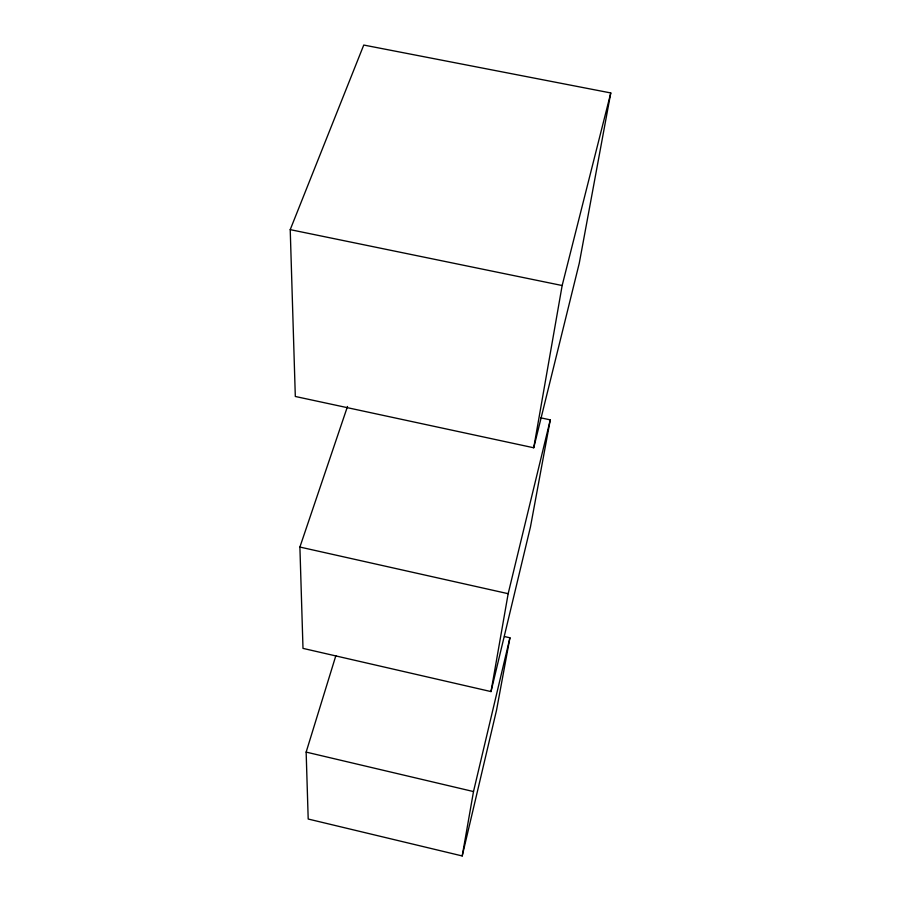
<?xml version="1.0" encoding="UTF-8"?>
<svg xmlns="http://www.w3.org/2000/svg" width="901" height="901" viewBox="0 0 901 901"><rect width="100%" height="100%" fill="white"/><g stroke="black" fill="none" stroke-linecap="round" stroke-linejoin="round"><path stroke-width="1.35" d="M335.859 655.669L306.149 752.098L308.198 819.032L462.213 855.95L473.498 791.562L509.932 637.784L504.459 636.545M347.504 406.464L299.898 547.053L302.995 648.382L491.011 691.585L508.164 593.691L550.274 419.866L540.668 417.816M533.73 447.774L562.156 285.527L610.777 92.949L363.756 45.05L290.223 229.642L295.314 396.474L533.73 447.774L579.264 263.227L610.777 92.949M509.932 637.784L496.552 710.112L462.213 855.95M550.274 419.866L530.464 526.882L491.011 691.585M290.223 229.642L562.156 285.527M299.898 547.053L508.164 593.691M306.149 752.098L473.498 791.562"/></g></svg>
